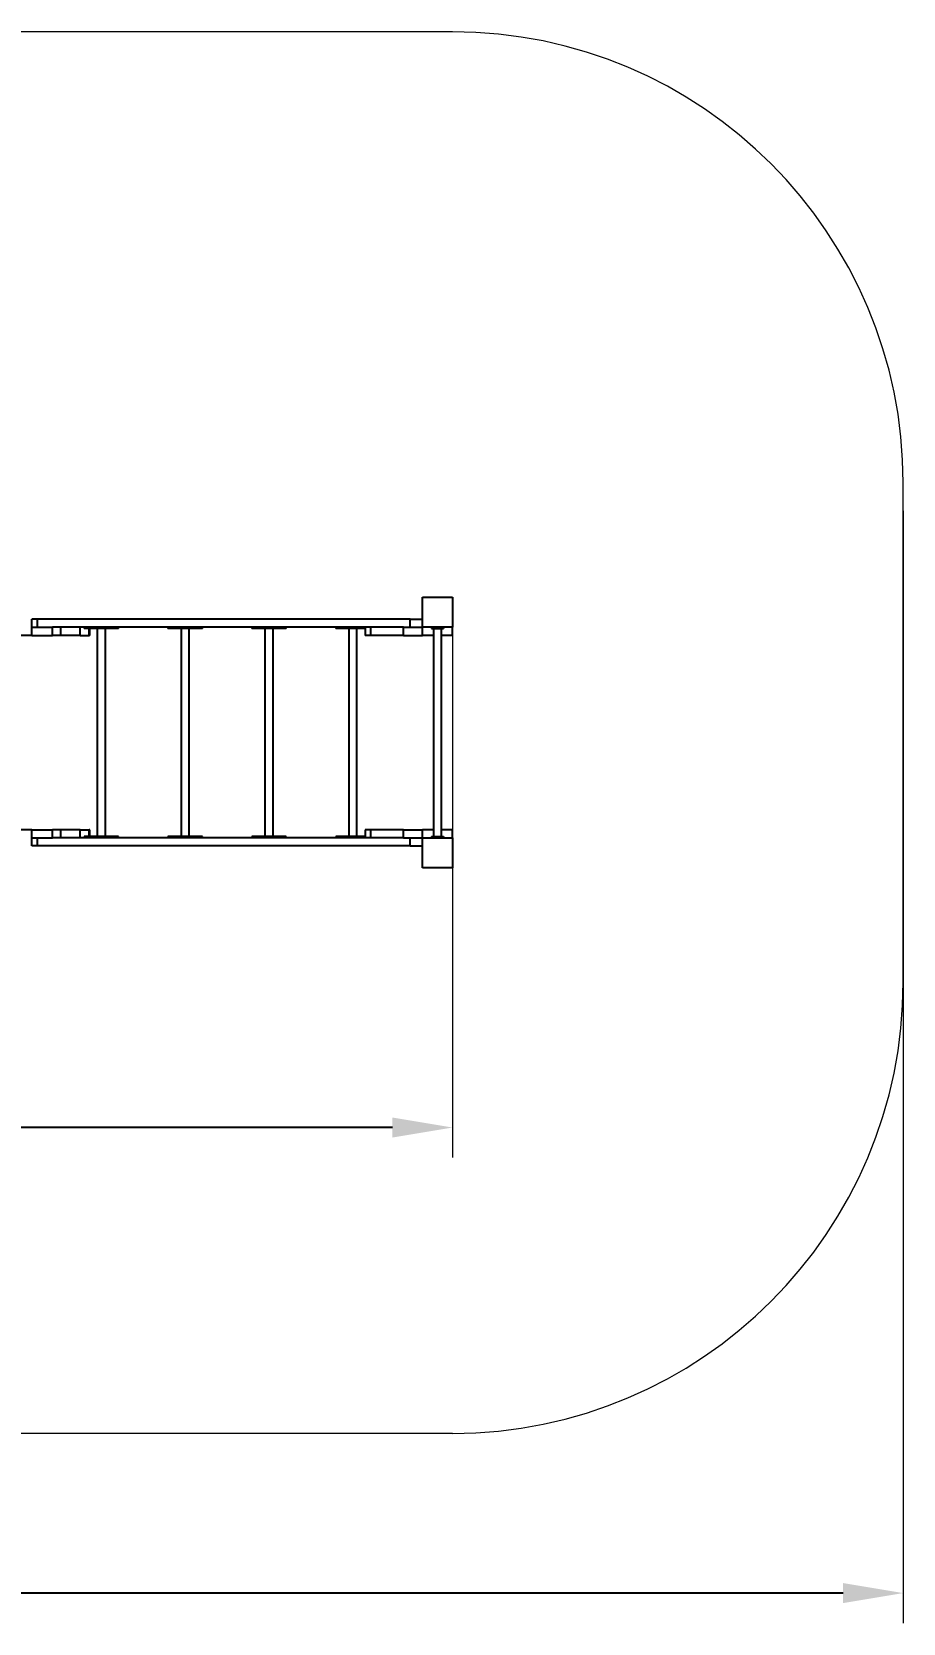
# Model space of a CAD drawing. Header units: millimetres. Extents: x -4132 to 4085, y -2798 to 2493.
# Drawn here: x 1185 to 4085, y -2798 to 2493 of the extents above; entities that cross this region are included whole.
import ezdxf

# ---------------------------------------------------------------- set-up
doc = ezdxf.new("R2010")
doc.units = ezdxf.units.MM
for name, color, linetype in [('DIKOM_ЗОНА', 80, 'Continuous'), ('DIKOM_ОБЪЕКТ', 7, 'Continuous'), ('DIKOM_РАЗМЕР_ЗОНА', 7, 'Continuous'), ('DIKOM_РАЗМЕР_ОБЪЕКТА', 7, 'Continuous')]:
    doc.layers.add(name, color=color, linetype=linetype)
doc.styles.add('style1', font='arial.ttf', dxfattribs={"width": 0.8})
doc.dimstyles.new('1-50', dxfattribs={"dimtxt": 300, "dimasz": 200, "dimexe": 100, "dimexo": 0, "dimgap": 100, "dimtad": 1, "dimdec": 0, "dimtxsty": 'style1', "dimcen": 0, "dimclrd": 7, "dimclre": 7, "dimadec": 1, "dimazin": 2, "dimtfac": 1, "dimtdec": 0, "dimtmove": 0, "dimatfit": 3, "dimfxl": 0, "dimlwd": 25, "dimlwe": 18, "dimarcsym": 0})

# ---------------------------------------------------------------- blocks, each defined once
blk = doc.blocks.new('*D0')
at = {"layer": 'Defpoints', "color": 0, "transparency": 16777216}
for p in [(-1918.3, 612.7), (2584.9, 612.7), (-1918.3, -1150.5)]:
    blk.add_point(p, dxfattribs=at)
at = {"layer": 'DIKOM_РАЗМЕР_ОБЪЕКТА', "color": 7, "lineweight": 18, "transparency": 16777216}
for p, q in [((-1918.3, 612.7), (-1918.3, -1250.5)), ((2584.9, 612.7), (2584.9, -1250.5))]:
    blk.add_line(p, q, dxfattribs=at)
at = {"layer": 'DIKOM_РАЗМЕР_ОБЪЕКТА', "color": 7, "lineweight": 25, "transparency": 16777216}
blk.add_line((2384.9, -1150.5), (-1718.3, -1150.5), dxfattribs=at)
at = {"layer": 'DIKOM_РАЗМЕР_ОБЪЕКТА', "color": 7, "transparency": 16777216}
for points in [[(-1718.3, -1117.2), (-1718.3, -1183.8), (-1918.3, -1150.5)], [(2384.9, -1117.2), (2384.9, -1183.8), (2584.9, -1150.5)]]:
    blk.add_solid(points, dxfattribs=at)
at = {"layer": 'DIKOM_РАЗМЕР_ОБЪЕКТА', "color": 0, "transparency": 16777216, "insert": (333.3, -897.3), "char_height": 300, "attachment_point": 5, "style": 'style1'}
blk.add_mtext('4500', dxfattribs=at)
blk = doc.blocks.new('*D3')
at = {"layer": 'Defpoints', "color": 0, "transparency": 16777216}
for p in [(-3418.3, 919.2), (4084.9, 899.5), (-3418.3, -2698.5)]:
    blk.add_point(p, dxfattribs=at)
at = {"layer": 'DIKOM_РАЗМЕР_ЗОНА', "color": 7, "lineweight": 18, "transparency": 16777216}
for p, q in [((-3418.3, 919.2), (-3418.3, -2798.5)), ((4084.9, 899.5), (4084.9, -2798.5))]:
    blk.add_line(p, q, dxfattribs=at)
at = {"layer": 'DIKOM_РАЗМЕР_ЗОНА', "color": 7, "lineweight": 25, "transparency": 16777216}
blk.add_line((3884.9, -2698.5), (-3218.3, -2698.5), dxfattribs=at)
at = {"layer": 'DIKOM_РАЗМЕР_ЗОНА', "color": 7, "transparency": 16777216}
for points in [[(-3218.3, -2665.2), (-3218.3, -2731.8), (-3418.3, -2698.5)], [(3884.9, -2665.2), (3884.9, -2731.8), (4084.9, -2698.5)]]:
    blk.add_solid(points, dxfattribs=at)
at = {"layer": 'DIKOM_РАЗМЕР_ЗОНА', "color": 0, "transparency": 16777216, "insert": (333.3, -2445.3), "char_height": 300, "attachment_point": 5, "style": 'style1'}
blk.add_mtext('7500', dxfattribs=at)

msp = doc.modelspace()

# ---------------------------------------------------------------- linework, layer by layer
at = {"layer": 'DIKOM_ЗОНА', "color": 3, "lineweight": 15}
for p, q in [((2584.9, 2492.7), (-1918.3, 2492.7)), ((4084.9, -667.3), (4084.9, 992.7)), ((2584.9, -2167.3), (-1918.3, -2167.3))]:
    msp.add_line(p, q, dxfattribs=at)
for centre, start, end in [((2584.9, 992.7), 0, 90), ((2584.9, -667.3), 270, 0)]:
    msp.add_arc(centre, 1500, start, end, dxfattribs=at)
at = {"layer": 'DIKOM_ОБЪЕКТ'}
for p, q in [((2484.9, 612.7), (2584.9, 612.7)), ((2484.9, 512.7), (2484.9, 612.7)), ((2584.9, 612.7), (2584.9, 512.7)), ((1184.9, 512.7), (1184.9, 539.7)), ((1203.9, 539.7), (1184.9, 539.7)), ((1203.9, 512.7), (1203.9, 539.7)), ((2443.9, 539.7), (1203.9, 539.7)), ((2443.9, 512.7), (2443.9, 539.7)), ((2443.9, 539.7), (2484.9, 539.7)), ((1184.9, 485.7), (1144.9, 485.7)), ((1184.9, 512.7), (1184.8, 512.7)), ((1184.9, 485.7), (1184.9, 512.7)), ((1184.9, 512.7), (1253.2, 512.7)), ((1184.9, 485.7), (1253.2, 485.7)), ((1253.2, 485.7), (1253.2, 512.7)), ((1281.1, 512.7), (1253.2, 512.7)), ((2421.5, 512.7), (1253.2, 512.7)), ((1281.1, 485.7), (1253.2, 485.7)), ((1281.1, 485.7), (1281.1, 512.7)), ((1345.9, 485.7), (1281.1, 485.7)), ((1345.9, 485.7), (1345.9, 512.7)), ((1345.9, 485.7), (1375.3, 485.7)), ((1358.9, 512.7), (1358.9, 508.7)), ((1371.6, 508.7), (1358.9, 508.7)), ((1371.6, 508.7), (1371.6, 512.7)), ((1446, 508.7), (1371.6, 508.7)), ((1375.3, 485.7), (1375.3, 508.7)), ((1377.4, 485.7), (1375.3, 485.7)), ((1377.4, 485.7), (1377.4, 508.7)), ((1402.6, 508.7), (1402.6, -183.3)), ((1429.6, -183.3), (1429.6, 508.7)), ((1446, 508.7), (1446, 512.7)), ((1473.4, 508.7), (1446, 508.7)), ((1473.4, 508.7), (1473.4, 512.7)), ((1638, 512.7), (1638, 508.7)), ((1650.7, 508.7), (1638, 508.7)), ((1650.7, 508.7), (1650.7, 512.7)), ((1725.1, 508.7), (1650.7, 508.7)), ((1681.7, 508.7), (1681.7, -183.3)), ((1708.7, -183.3), (1708.7, 508.7)), ((1725.1, 508.7), (1725.1, 512.7)), ((1752.5, 508.7), (1725.1, 508.7)), ((1752.5, 508.7), (1752.5, 512.7)), ((1917.1, 512.7), (1917.1, 508.7)), ((1929.8, 508.7), (1917.1, 508.7)), ((1929.8, 508.7), (1929.8, 512.7)), ((2004.2, 508.7), (1929.8, 508.7)), ((1960.8, 508.7), (1960.8, -183.3)), ((1987.8, -183.3), (1987.8, 508.7)), ((2004.2, 508.7), (2004.2, 512.7)), ((2031.5, 508.7), (2004.2, 508.7)), ((2031.5, 508.7), (2031.5, 512.7)), ((2196.2, 512.7), (2196.2, 508.7)), ((2208.9, 508.7), (2196.2, 508.7)), ((2208.9, 508.7), (2208.9, 512.7)), ((2283.3, 508.7), (2208.9, 508.7)), ((2239.9, 508.7), (2239.9, -183.3)), ((2266.9, -183.3), (2266.9, 508.7)), ((2283.3, 508.7), (2283.3, 512.7)), ((2293.8, 508.7), (2283.3, 508.7)), ((2293.8, 512.7), (2293.8, 485.7)), ((2312.8, 485.7), (2293.8, 485.7)), ((2312.8, 485.7), (2312.8, 512.7)), ((2421.5, 512.7), (2312.8, 512.7)), ((2421.5, 485.7), (2312.8, 485.7)), ((2421.5, 485.7), (2421.5, 512.7)), ((2421.5, 512.7), (2484.9, 512.7)), ((2421.5, 485.7), (2484.9, 485.7)), ((2584.9, 512.7), (2484.9, 512.7)), ((2484.9, 485.7), (2484.9, 512.7)), ((2521.4, 485.7), (2484.9, 485.7)), ((2514.9, 512.7), (2514.9, 508.7)), ((2514.9, 508.7), (2554.9, 508.7)), ((2521.4, 508.7), (2521.4, -183.3)), ((2548.4, -183.3), (2548.4, 508.7)), ((2584.9, 485.7), (2548.4, 485.7)), ((2554.9, 512.7), (2554.9, 508.7)), ((2584.9, 485.7), (2584.9, 512.7)), ((1184.9, -160.3), (1144.9, -160.3)), ((1184.9, -187.3), (1184.8, -187.3)), ((1184.9, -187.3), (1184.9, -160.3)), ((1184.9, -160.3), (1253.2, -160.3)), ((1184.9, -187.3), (1253.2, -187.3)), ((1184.9, -214.3), (1184.9, -187.3)), ((1203.9, -214.3), (1203.9, -187.3)), ((1253.2, -187.3), (1253.2, -160.3)), ((1281.1, -160.3), (1253.2, -160.3)), ((1281.1, -187.3), (1253.2, -187.3)), ((2421.5, -187.3), (1253.2, -187.3)), ((1281.1, -187.3), (1281.1, -160.3)), ((1345.9, -160.3), (1281.1, -160.3)), ((1345.9, -187.3), (1345.9, -160.3)), ((1345.9, -160.3), (1375.3, -160.3)), ((1358.9, -183.3), (1358.9, -187.3)), ((1371.6, -183.3), (1358.9, -183.3)), ((1371.6, -187.3), (1371.6, -183.3)), ((1446, -183.3), (1371.6, -183.3)), ((1377.4, -160.3), (1375.3, -160.3)), ((1375.3, -183.3), (1375.3, -160.3)), ((1377.4, -183.3), (1377.4, -160.3)), ((1446, -187.3), (1446, -183.3)), ((1473.4, -183.3), (1446, -183.3)), ((1473.4, -187.3), (1473.4, -183.3)), ((1638, -183.3), (1638, -187.3)), ((1650.7, -183.3), (1638, -183.3)), ((1650.7, -187.3), (1650.7, -183.3)), ((1725.1, -183.3), (1650.7, -183.3)), ((1725.1, -187.3), (1725.1, -183.3)), ((1752.5, -183.3), (1725.1, -183.3)), ((1752.5, -187.3), (1752.5, -183.3)), ((1917.1, -183.3), (1917.1, -187.3)), ((1929.8, -183.3), (1917.1, -183.3)), ((1929.8, -187.3), (1929.8, -183.3)), ((2004.2, -183.3), (1929.8, -183.3)), ((2004.2, -187.3), (2004.2, -183.3)), ((2031.5, -183.3), (2004.2, -183.3)), ((2031.5, -187.3), (2031.5, -183.3)), ((2196.2, -183.3), (2196.2, -187.3)), ((2208.9, -183.3), (2196.2, -183.3)), ((2208.9, -187.3), (2208.9, -183.3)), ((2283.3, -183.3), (2208.9, -183.3)), ((2283.3, -187.3), (2283.3, -183.3)), ((2293.8, -183.3), (2283.3, -183.3)), ((2293.8, -160.3), (2293.8, -187.3)), ((2312.8, -160.3), (2293.8, -160.3)), ((2312.8, -187.3), (2312.8, -160.3)), ((2421.5, -160.3), (2312.8, -160.3)), ((2421.5, -187.3), (2312.8, -187.3)), ((2421.5, -187.3), (2421.5, -160.3)), ((2421.5, -160.3), (2484.9, -160.3)), ((2421.5, -187.3), (2484.9, -187.3)), ((2443.9, -214.3), (2443.9, -187.3)), ((2484.9, -187.3), (2484.9, -160.3)), ((2521.4, -160.3), (2484.9, -160.3)), ((2484.9, -187.3), (2584.9, -187.3)), ((2484.9, -287.3), (2484.9, -187.3)), ((2514.9, -183.3), (2514.9, -187.3)), ((2514.9, -183.3), (2554.9, -183.3)), ((2584.9, -160.3), (2548.4, -160.3)), ((2554.9, -183.3), (2554.9, -187.3)), ((2584.9, -187.3), (2584.9, -160.3)), ((2584.9, -187.3), (2584.9, -287.3)), ((1203.9, -214.3), (1184.9, -214.3)), ((2443.9, -214.3), (1203.9, -214.3)), ((2443.9, -214.3), (2484.9, -214.3)), ((2584.9, -287.3), (2484.9, -287.3))]:
    msp.add_line(p, q, dxfattribs=at)

# ---------------------------------------------------------------- dimensions: what is measured, and where the dimension line sits
at = {"layer": 'DIKOM_РАЗМЕР_ЗОНА'}
dim = msp.add_linear_dim(base=(-3418.3, -2698.5), p1=(4084.9, 899.5), p2=(-3418.3, 919.2), angle=180, text='7500', dimstyle='1-50', dxfattribs=at)
dim.commit()
dim.dimension.update_dxf_attribs({"geometry": '*D3', "text_midpoint": (333.3, -2698.5), "dimtype": 160})
at = {"layer": 'DIKOM_РАЗМЕР_ОБЪЕКТА'}
dim = msp.add_linear_dim(base=(-1918.3, -1150.5), p1=(2584.9, 612.7), p2=(-1918.3, 612.7), angle=180, text='4500', dimstyle='1-50', dxfattribs=at)
dim.commit()
dim.dimension.update_dxf_attribs({"geometry": '*D0', "text_midpoint": (333.3, -1150.5), "dimtype": 160})

doc.saveas('drawing.dxf')
